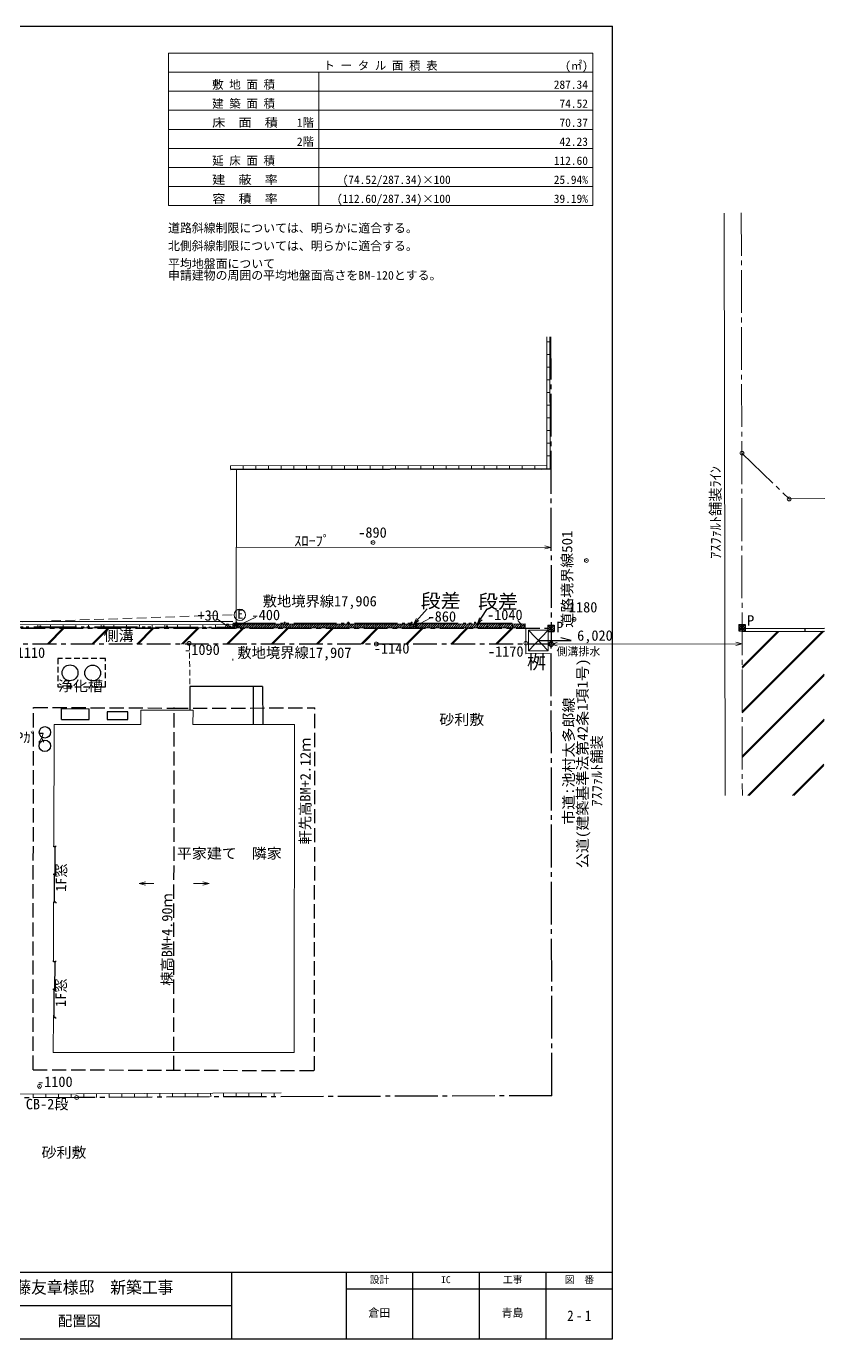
# Model space of a CAD drawing. Units: millimetres at full size, sheet at 1:150. Extents: x -163003 to 39665, y -31756 to 660749.
# Drawn here: x 14488 to 39665, y -22268 to 19132 of the extents above; entities that cross this region are included whole.
import ezdxf
from ezdxf.enums import TextEntityAlignment as Align

# ---------------------------------------------------------------- set-up
doc = ezdxf.new("R2010")
doc.units = ezdxf.units.MM
doc.header["$LTSCALE"] = 150
doc.header["$PDMODE"] = 32
doc.header["$PDSIZE"] = 120
for name, pattern in [('CHAIN1', [8, 5, -1, 1, -1]), ('CHAIN2', [12, 9, -1, 1, -1]), ('DASHED1', [1.8, 1.2, -0.6]), ('DASHED2', [3, 2, -1]), ('DASHED3', [4, 3, -1]), ('DOUBLE_CHAIN2', [12.8, 9, -1, 0.6, -0.6, 0.6, -1])]:
    doc.linetypes.add(name, pattern=pattern)
doc.layers.add('1-4_雨水汚水配管(青)', color=134, linetype='Continuous')
doc.layers.add('2-9', color=2, linetype='Continuous')
for name, color, linetype, lineweight in [('2-0_補助線', 4, 'Continuous', 9), ('2-1_通り芯', 1, 'CHAIN1', 18), ('2-2', 7, 'Continuous', 25), ('2-6', 4, 'Continuous', 9), ('2-7', 7, 'Continuous', 9), ('2-8', 1, 'Continuous', 18), ('2-C', 7, 'Continuous', 40), ('2-E_ソリッド図形', 1, 'Continuous', 18), ('C-0', 4, 'Continuous', 9), ('C-2', 134, 'Continuous', 25), ('F-0_図名（一般）', 7, 'Continuous', 25)]:
    doc.layers.add(name, color=color, linetype=linetype, lineweight=lineweight)
doc.styles.add('ＭＳ ゴシック', font='')
doc.styles.get('ＭＳ ゴシック').set_extended_font_data('MS Gothic')

msp = doc.modelspace()

# ---------------------------------------------------------------- linework, layer by layer
at = {"layer": '2-0_補助線'}
for p, q in [((36495.9, 13240.7), (36528.3, -5131.1)), ((20927.7, 5162.1), (20935.4, 5140.1)), ((30734.2, 5155.2), (20927.7, 5140.1)), ((21112.1, 5140.4), (21106.9, 271.3)), ((30734.2, 5155.2), (31029.1, 5157.3)), ((31033.4, 2695.4), (30840.3, 2747.4)), ((5123.1, 368), (21000, 351.2))]:
    msp.add_line(p, q, dxfattribs=at)
at = {"layer": '2-0_補助線', "color": 2, "linetype": 'CHAIN2'}
for p, q in [((37034.7, 13241.6), (37067.2, -5132.7)), ((16077.6, -14658.7), (13131.3, -14670.6))]:
    msp.add_line(p, q, dxfattribs=at)
at = {"layer": '2-0_補助線', "color": 7, "linetype": 'CHAIN2', "lineweight": 25}
for p, q in [((31021.7, 9336.8), (31037.9, 142.4)), ((31062.3, -14600.7), (31038.8, -358.3)), ((16077.6, -14658.7), (13131.3, -14670.6)), ((31062.3, -14600.7), (16077.6, -14658.7))]:
    msp.add_line(p, q, dxfattribs=at)
at = {"layer": '2-0_補助線', "color": 6, "linetype": 'CHAIN1', "lineweight": 25}
msp.add_line((31038.8, -358.3), (13131.3, -358.9), dxfattribs=at)
at = {"layer": '2-0_補助線', "linetype": 'DASHED2'}
msp.add_lwpolyline([(20976.9, 563.9), (-13880.7, -596.2), (-13893.1, 13386.1)], dxfattribs=at)
at = {"layer": '2-0_補助線', "color": 2, "linetype": 'CHAIN2'}
msp.add_lwpolyline([(37054.6, 5663.9), (38544.5, 4220.8), (39665.3, 4230.8)], dxfattribs=at)
at = {"layer": '2-0_補助線'}
msp.add_lwpolyline([(21109.5, 2705.9), (31033.4, 2695.4), (30840.2, 2643.9)], dxfattribs=at)
at = {"layer": '2-0_補助線', "color": 6, "linetype": 'CHAIN1', "lineweight": 25}
msp.add_lwpolyline([(13131.6, 142.6), (31037.9, 142.4), (31038.8, -358.3)], dxfattribs=at)
at = {"layer": '2-0_補助線', "color": 2}
for p in [(37054.6, 5663.9), (38544.5, 4220.8), (31037.9, 142.4), (37057.8, 159), (31038.8, -358.3)]:
    msp.add_point(p, dxfattribs=at)
at = {"layer": '2-0_補助線', "color": 7}
msp.add_point((16077.6, -14658.7), dxfattribs=at)
at = {"layer": '2-1_通り芯', "color": 4, "linetype": 'Continuous', "lineweight": 9}
for p, q in [((31038.8, -358.3), (31231.9, -306.2)), ((31038.8, -358.3), (37058.7, -347.7)), ((31038.8, -358.3), (31232.1, -409.7)), ((37058.7, -347.7), (36865.4, -296.2)), ((37058.7, -347.7), (36865.6, -399.8))]:
    msp.add_line(p, q, dxfattribs=at)
at = {"layer": '2-2'}
for p, q in [((30937.9, 242.4), (31137.9, 242.4)), ((30937.9, 242.4), (30937.9, 42.4)), ((30937.9, 242.4), (31137.9, 42.4)), ((30937.9, 42.4), (31137.9, 242.4)), ((30937.9, 42.4), (31137.9, 42.4)), ((31137.9, 242.4), (31137.9, 42.4)), ((36957.8, 259), (37157.8, 259)), ((36957.8, 259), (36957.8, 59)), ((36957.8, 259), (37157.8, 59)), ((36957.8, 59), (37157.8, 259)), ((36957.8, 59), (37157.8, 59)), ((37157.8, 259), (37157.8, 59)), ((30938.8, -358.3), (31038.8, -258.3)), ((30938.8, -358.3), (31038.8, -458.3)), ((31138.8, -358.3), (31038.8, -258.3)), ((31138.8, -358.3), (31038.8, -458.3))]:
    msp.add_line(p, q, dxfattribs=at)
at = {"layer": '2-6', "color": 7, "lineweight": 25}
for p, q in [((21941.8, -1691.8), (19641.8, -1692)), ((19641.8, -1692), (19642.4, -2442.2)), ((21641.8, -1691.9), (21642.8, -2891.9)), ((21941.8, -1691.8), (21942.8, -2891.6)), ((15601.4, -2738.9), (15602, -2392.7)), ((15602, -2392.7), (16475.8, -2402.6)), ((16475.2, -2740.4), (16475.8, -2402.6)), ((15601.4, -2738.9), (16475.2, -2740.4)), ((15355.4, -6752.2), (15355.5, -6717.2)), ((15425.4, -6752.4), (15355.4, -6752.2)), ((15400.3, -7658.6), (15402.4, -6752.3)), ((15425.4, -6752.4), (15425.5, -6717.4)), ((15443.4, -7623.7), (15333.4, -7623.4)), ((15374.5, -8494.8), (15376.5, -7588.5)), ((15351.5, -8494.7), (15351.4, -8529.7)), ((15421.5, -8494.9), (15351.5, -8494.7)), ((15421.5, -8494.9), (15421.4, -8529.9)), ((15347.3, -10377.1), (15347.3, -10342.1)), ((15417.3, -10377.3), (15417.3, -10342.3)), ((15417.3, -10377.3), (15347.3, -10377.1)), ((15392.2, -11288.7), (15394.3, -10377.2)), ((15435.3, -11253.8), (15325.3, -11253.6)), ((15366.3, -12130.1), (15368.4, -11218.7)), ((15343.3, -12130.1), (15343.2, -12165.1)), ((15413.3, -12130.3), (15343.3, -12130.1)), ((15413.3, -12130.3), (15413.2, -12165.3))]:
    msp.add_line(p, q, dxfattribs=at)
at = {"layer": '2-6', "color": 7, "linetype": 'DASHED3', "lineweight": 25}
for p, q in [((14700.9, -13783.5), (14717.5, -2353.2)), ((14717.5, -2353.2), (19145.7, -2376)), ((19137.1, -13789.9), (19153.7, -2359.6)), ((19145.7, -2376), (23589.9, -2369.7))]:
    msp.add_line(p, q, dxfattribs=at)
at = {"layer": '2-6', "color": 2}
for p, q in [((19745.9, -2442.1), (18099.5, -2443.5)), ((19745.9, -2442.1), (19745.4, -2892)), ((15364, -2892.2), (15355.4, -6752.2)), ((22941.8, -2891.8), (19745.4, -2892)), ((22941.8, -2891.8), (22935, -13235)), ((15351.5, -8494.7), (15347.3, -10342.1)), ((15343.5, -12065.4), (15340.8, -13235.4)), ((15340.8, -13235.4), (22935, -13235))]:
    msp.add_line(p, q, dxfattribs=at)
at = {"layer": '2-6'}
for p, q in [((18049.8, -7910), (18242.8, -7857.7)), ((20251, -7903.6), (20057.6, -7852.4)), ((18049.8, -7910), (18509.5, -7908.6)), ((18049.8, -7910), (18243.1, -7961.2)), ((19761.1, -7905), (20251, -7903.6)), ((20251, -7903.6), (20057.9, -7955.9))]:
    msp.add_line(p, q, dxfattribs=at)
at = {"layer": '2-6', "color": 7, "linetype": 'DASHED1', "lineweight": 25}
msp.add_lwpolyline([(15483.6, -1706.2), (16983.6, -1706.2), (16983.6, -806.2), (15483.6, -806.2)], close=True, dxfattribs=at)
at = {"layer": '2-6', "color": 7, "linetype": 'DASHED3', "lineweight": 25}
msp.add_lwpolyline([(14700.9, -13783.5), (23573.3, -13809.4), (23589.9, -2369.7)], dxfattribs=at)
at = {"layer": '2-6', "color": 2}
msp.add_lwpolyline([(18099.5, -2443.5), (18100.4, -2892.1), (15364, -2892.2)], dxfattribs=at)
at = {"layer": '2-6', "color": 7, "lineweight": 25}
msp.add_lwpolyline([(17036.1, -2733.9), (17686.1, -2734.6), (17686.3, -2494.6), (17036.3, -2493.9)], close=True, dxfattribs=at)
for centre, radius in [((15868.5, -1261.6), 250), ((16581.3, -1268.6), 250), ((15077.5, -3139.8), 180), ((15075, -3565.1), 180)]:
    msp.add_circle(centre, radius, dxfattribs=at)
at = {"layer": '2-7', "color": 4}
for p, q in [((20832.8, 211.6), (20481.4, 449.9)), ((21107.7, 202.7), (21726.2, 489.4)), ((26749.4, 204.7), (27221.1, 464.7)), ((30130.9, 217.9), (29989.4, 382.7))]:
    msp.add_line(p, q, dxfattribs=at)
at = {"layer": '2-7', "color": 5}
for p in [(25423.8, 2849.6), (32150.3, 2282.2), (31761.7, 424.7), (20832.8, 211.6), (21107.7, 202.7), (26651.5, 204.7), (26749.4, 204.7), (30130.9, 217.9), (19621.8, -333.3), (25523.6, -353.9), (30240.5, -326.9), (14903.9, -14303.7)]:
    msp.add_point(p, dxfattribs=at)
at = {"layer": '2-8'}
for p, q in [((30900.1, 9336.8), (30907, 5178.9)), ((31000.4, 9179.1), (30900.4, 9178.9)), ((31000.1, 9336.9), (31007, 5179.1)), ((31001.1, 8779.1), (30901.1, 8778.9)), ((31001.7, 8379.1), (30901.7, 8378.9)), ((31002.4, 7979.1), (30902.4, 7978.9)), ((31003, 7579.1), (30903, 7578.9)), ((31003.7, 7179.1), (30903.7, 7178.9)), ((31004.4, 6779.1), (30904.4, 6778.9)), ((31005, 6379.1), (30905, 6378.9)), ((31005.7, 5979.1), (30905.7, 5978.9)), ((31006.3, 5579.1), (30906.3, 5578.9)), ((30906.8, 5278.9), (20927.5, 5262.1)), ((20927.7, 5162.1), (20927.6, 5262.1)), ((31007, 5179.1), (20927.7, 5162.1)), ((21327.7, 5162.8), (21327.5, 5262.8)), ((21727.7, 5163.5), (21727.5, 5263.5)), ((22127.7, 5164.1), (22127.5, 5264.1)), ((22527.7, 5164.8), (22527.5, 5264.8)), ((22927.7, 5165.5), (22927.5, 5265.5)), ((23327.7, 5166.2), (23327.5, 5266.2)), ((23727.7, 5166.8), (23727.5, 5266.8)), ((24127.7, 5167.5), (24127.5, 5267.5)), ((24527.7, 5168.2), (24527.5, 5268.2)), ((24927.7, 5168.9), (24927.5, 5268.9)), ((25327.7, 5169.5), (25327.5, 5269.5)), ((25727.7, 5170.2), (25727.5, 5270.2)), ((26127.7, 5170.9), (26127.5, 5270.9)), ((26527.7, 5171.6), (26527.5, 5271.6)), ((26927.7, 5172.2), (26927.5, 5272.2)), ((27327.7, 5172.9), (27327.5, 5272.9)), ((27727.7, 5173.6), (27727.5, 5273.6)), ((28127.7, 5174.3), (28127.5, 5274.3)), ((28527.7, 5174.9), (28527.5, 5274.9)), ((28927.7, 5175.6), (28927.5, 5275.6)), ((29327.7, 5176.3), (29327.5, 5276.3)), ((29727.7, 5176.9), (29727.5, 5276.9)), ((30127.7, 5177.6), (30127.5, 5277.6)), ((30527.7, 5178.3), (30527.5, 5278.3)), ((26702.2, 275.8), (26791.5, 454.8)), ((28715.3, 278.6), (28778.1, 468.5)), ((5122.9, 168), (20999.8, 151.2)), ((5123, 268), (20999.9, 251.2)), ((14853.4, 257.7), (14853.3, 157.7)), ((14913.3, 215.5), (14940.5, 188.3)), ((14913.3, 208.5), (14933.5, 188.3)), ((14913.3, 201.4), (14926.4, 188.3)), ((14913.3, 194.3), (14919.3, 188.3)), ((14917.6, 218.3), (14943.3, 192.6)), ((14924.6, 218.3), (14943.3, 199.7)), ((14931.7, 218.3), (14943.3, 206.8)), ((14938.8, 218.3), (14943.3, 213.8)), ((15253.4, 257.3), (15253.3, 157.3)), ((15653.4, 256.9), (15653.3, 156.9)), ((16053.4, 256.4), (16053.3, 156.4)), ((16453.4, 256), (16453.3, 156)), ((16853.4, 255.6), (16853.3, 155.6)), ((16913.3, 213.4), (16940.5, 186.2)), ((16913.3, 206.4), (16933.4, 186.2)), ((16913.3, 199.3), (16926.4, 186.2)), ((16913.3, 192.2), (16919.3, 186.2)), ((16917.6, 216.2), (16943.3, 190.5)), ((16924.6, 216.2), (16943.3, 197.6)), ((16931.7, 216.2), (16943.3, 204.7)), ((16938.8, 216.2), (16943.3, 211.7)), ((17253.4, 255.2), (17253.3, 155.2)), ((17653.4, 254.8), (17653.3, 154.8)), ((18053.4, 254.3), (18053.2, 154.3)), ((18453.4, 253.9), (18453.2, 153.9)), ((18853.4, 253.5), (18853.2, 153.5)), ((18913.3, 211.3), (18940.5, 184.1)), ((18913.3, 204.3), (18933.4, 184.1)), ((18913.3, 197.2), (18926.4, 184.1)), ((18913.3, 190.1), (18919.3, 184.1)), ((18917.6, 214.1), (18943.3, 188.4)), ((18924.6, 214.1), (18943.3, 195.5)), ((18931.7, 214.1), (18943.3, 202.6)), ((18938.8, 214.1), (18943.3, 209.6)), ((19253.4, 253.1), (19253.2, 153.1)), ((19653.4, 252.7), (19653.2, 152.7)), ((20053.4, 252.2), (20053.2, 152.2)), ((20453.4, 251.8), (20453.2, 151.8)), ((20853.4, 251.4), (20853.2, 151.4)), ((20913.3, 209.2), (20940.5, 182)), ((20913.3, 202.2), (20933.4, 182)), ((20913.3, 195.1), (20926.4, 182)), ((20913.3, 188), (20919.3, 182)), ((20917.6, 212), (20943.3, 186.3)), ((20924.6, 212), (20943.3, 193.4)), ((20931.7, 212), (20943.3, 200.5)), ((20938.8, 212), (20943.3, 207.5)), ((20999.7, 271.2), (26702.2, 275.8)), ((20999.8, 151.2), (20999.7, 271.2)), ((20999.8, 151.2), (26702.4, 155.8)), ((26694.8, 155.8), (30219.1, 160.7)), ((26702.2, 275.8), (26869, 386.2)), ((26702.2, 275.8), (30218.9, 280.7)), ((26703.2, 275.8), (26703.4, 155.8)), ((28715.3, 278.6), (28864.6, 411.6)), ((28715.3, 278.6), (28715.4, 158.6)), ((29018.9, 279.1), (29019.1, 159.1)), ((29418.9, 279.6), (29419.1, 159.6)), ((29818.9, 280.2), (29819.1, 160.2)), ((30218.9, 280.7), (30219.1, 160.7)), ((16077.1, -14538.7), (13102.5, -14550.7)), ((14702.5, -14544.3), (14703, -14664.3)), ((15102.5, -14542.7), (15103, -14662.7)), ((15502.5, -14541), (15503, -14661)), ((15902.5, -14539.4), (15903, -14659.4)), ((22526.5, -14513.8), (16077.1, -14538.7)), ((16302.5, -14537.8), (16302.9, -14657.8)), ((16702.5, -14536.3), (16702.9, -14656.3)), ((17102.5, -14534.7), (17102.9, -14654.7)), ((17502.5, -14533.2), (17502.9, -14653.2)), ((17902.5, -14531.6), (17902.9, -14651.6)), ((18302.5, -14530.1), (18302.9, -14650.1)), ((18702.4, -14528.6), (18702.9, -14648.6)), ((19102.4, -14527), (19102.9, -14647)), ((19502.4, -14525.5), (19502.9, -14645.5)), ((19902.4, -14523.9), (19902.9, -14643.9)), ((20302.4, -14522.4), (20302.9, -14642.4)), ((20702.4, -14520.8), (20702.9, -14640.8)), ((21102.4, -14519.3), (21102.9, -14639.3)), ((21502.4, -14517.7), (21502.9, -14637.7)), ((21902.4, -14516.2), (21902.9, -14636.2)), ((22302.4, -14514.6), (22302.9, -14634.6))]:
    msp.add_line(p, q, dxfattribs=at)
at = {"layer": '2-8', "color": 7, "lineweight": 25}
for p, q in [((26702.2, 275.8), (27130.4, 759.5)), ((28715.3, 278.6), (29013.7, 732.6)), ((37066.6, 137.9), (39652.7, 149.6)), ((37067, 37.9), (37066.6, 137.9)), ((37067, 37.9), (39653.1, 49.6)), ((39051.1, 46.3), (39050.6, 146.9))]:
    msp.add_line(p, q, dxfattribs=at)
at = {"layer": '2-8', "linetype": 'DOUBLE_CHAIN2'}
for p, q in [((5122.9, 198), (20999.8, 181.2)), ((20999.7, 301.2), (29807, 308.3))]:
    msp.add_line(p, q, dxfattribs=at)
at = {"layer": '2-8', "color": 4, "lineweight": 9}
for p, q in [((30328, 79), (30942.3, 79)), ((30329.1, -568.9), (30328, 79)), ((30329, 79), (30943.5, -567.8)), ((30942.3, 78.7), (30329.1, -568.9)), ((30942.3, 79), (30943.5, -567.8)), ((30943.5, -567.8), (30329.1, -568.9))]:
    msp.add_line(p, q, dxfattribs=at)
at = {"layer": '2-8', "color": 4, "linetype": 'DASHED1', "lineweight": 9}
msp.add_line((19639.4, -358.7), (19641.8, -1692), dxfattribs=at)
at = {"layer": '2-8'}
for points in [[(14913.3, 218.3), (14913.3, 188.3), (14943.3, 188.3), (14943.3, 218.3)], [(16913.3, 216.2), (16913.3, 186.2), (16943.3, 186.2), (16943.3, 216.2)], [(18913.3, 214.1), (18913.3, 184.1), (18943.3, 184.1), (18943.3, 214.1)], [(20913.3, 212), (20913.3, 182), (20943.3, 182), (20943.3, 212)], [(21098.2, 331.2), (21098.2, 301.2), (21128.2, 301.2), (21128.2, 331.2)], [(22624.3, 333.6), (22624.4, 303.6), (22654.4, 303.6), (22654.3, 333.6)], [(24624.3, 335.2), (24624.4, 305.2), (24654.4, 305.2), (24654.3, 335.2)], [(26624.3, 336.8), (26624.4, 306.8), (26654.4, 306.8), (26654.3, 336.8)], [(28624.3, 338.4), (28624.4, 308.4), (28654.4, 308.5), (28654.3, 338.5)]]:
    msp.add_lwpolyline(points, close=True, dxfattribs=at)
at = {"layer": '2-8', "color": 4, "lineweight": 9}
msp.add_lwpolyline([(31039.3, -657.6), (30239.3, -659), (30237.9, 141)], dxfattribs=at)
at = {"layer": '2-8', "color": 2, "lineweight": 9}
msp.add_circle((21224.1, 564.1), 180, dxfattribs=at)
at = {"layer": '2-9'}
msp.add_point((37057.8, 159), dxfattribs=at)
at = {"layer": '2-C', "color": 3}
msp.add_line((20994.4, -842.7), (21014.9, -842.7), dxfattribs=at)
at = {"layer": '2-E_ソリッド図形'}
for p, q in [((15142.9, -358.8), (15644.3, 142.6)), ((15185.3, -358.8), (15686.7, 142.6)), ((16557.2, -358.8), (17058.5, 142.6)), ((16599.6, -358.8), (17100.9, 142.6)), ((17971.4, -358.7), (18472.7, 142.5)), ((18013.9, -358.7), (18515.1, 142.5)), ((19385.7, -358.7), (19886.9, 142.5)), ((19428.1, -358.7), (19929.3, 142.5)), ((20800, -358.6), (21301.1, 142.5)), ((20842.4, -358.6), (21343.5, 142.5)), ((21098.2, 328.4), (21125.5, 301.2)), ((21098.2, 321.3), (21118.4, 301.2)), ((21098.2, 314.3), (21111.3, 301.2)), ((21098.2, 307.2), (21104.2, 301.2)), ((21102.5, 331.2), (21128.2, 305.5)), ((21109.6, 331.2), (21128.2, 312.6)), ((21116.6, 331.2), (21128.2, 319.7)), ((21123.7, 331.2), (21128.2, 326.8)), ((22214.2, -358.6), (22715.3, 142.5)), ((22256.7, -358.6), (22757.7, 142.5)), ((22624.3, 330.8), (22651.6, 303.6)), ((22624.3, 323.7), (22644.5, 303.6)), ((22624.3, 316.7), (22637.5, 303.6)), ((22624.4, 309.6), (22630.4, 303.6)), ((22628.6, 333.6), (22654.4, 307.9)), ((22635.7, 333.6), (22654.3, 315)), ((22642.8, 333.6), (22654.3, 322.1)), ((22649.8, 333.6), (22654.3, 329.2)), ((23628.5, -358.5), (24129.5, 142.5)), ((23670.9, -358.5), (24171.9, 142.5)), ((24624.3, 332.4), (24651.6, 305.2)), ((24624.3, 325.4), (24644.5, 305.2)), ((24624.3, 318.3), (24637.5, 305.2)), ((24624.4, 311.2), (24630.4, 305.2)), ((24628.6, 335.2), (24654.4, 309.5)), ((24635.7, 335.2), (24654.3, 316.6)), ((24642.8, 335.2), (24654.3, 323.7)), ((24649.8, 335.2), (24654.3, 330.8)), ((25042.8, -358.5), (25543.7, 142.4)), ((25085.2, -358.5), (25586.1, 142.4)), ((26457, -358.4), (26957.9, 142.4)), ((26499.4, -358.4), (27000.3, 142.4)), ((26624.3, 334), (26651.6, 306.8)), ((26624.3, 327), (26644.5, 306.8)), ((26624.3, 319.9), (26637.5, 306.8)), ((26624.4, 312.8), (26630.4, 306.8)), ((26628.6, 336.8), (26654.4, 311.2)), ((26635.7, 336.8), (26654.3, 318.2)), ((26642.8, 336.8), (26654.3, 325.3)), ((26649.8, 336.8), (26654.3, 332.4)), ((27871.3, -358.4), (28372.1, 142.4)), ((27913.7, -358.4), (28414.5, 142.4)), ((28624.3, 335.6), (28651.6, 308.4)), ((28624.3, 328.6), (28644.5, 308.4)), ((28624.3, 321.5), (28637.5, 308.4)), ((28624.3, 314.4), (28630.4, 308.4)), ((28628.6, 338.4), (28654.4, 312.8)), ((28635.7, 338.4), (28654.3, 319.8)), ((28642.8, 338.4), (28654.3, 326.9)), ((28649.8, 338.4), (28654.3, 334)), ((29285.5, -358.3), (29786.3, 142.4)), ((29328, -358.3), (29828.7, 142.4)), ((37060, -1069.2), (38172, 42.9)), ((37060.1, -1111.5), (38214.7, 43.1)), ((37062.5, -2523.2), (39635.3, 49.5)), ((37062.5, -2480.9), (39592.7, 49.3)), ((37065, -3892.6), (39649.1, -1308.4)), ((37065, -3935), (39649, -1351)), ((37238.6, -5133.2), (39645, -2726.8)), ((37280.9, -5133.3), (39644.9, -2769.3)), ((38648.7, -5137.3), (39640.9, -4145.1)), ((38691, -5137.4), (39640.7, -4187.7))]:
    msp.add_line(p, q, dxfattribs=at)
at = {"layer": '2-E_ソリッド図形', "linetype": 'DASHED1'}
for p, q in [((20999.7, 197.8), (21073.2, 271.3)), ((20999.7, 268.5), (21002.5, 271.2)), ((21024, 151.3), (21143.9, 271.4)), ((21094.7, 151.3), (21214.6, 271.4)), ((21165.4, 151.4), (21285.3, 271.5)), ((21236.1, 151.4), (21356, 271.5)), ((21306.8, 151.5), (21426.7, 271.6)), ((21377.5, 151.5), (21497.4, 271.6)), ((21448.2, 151.6), (21568.1, 271.7)), ((21519, 151.7), (21638.9, 271.8)), ((21589.7, 151.7), (21709.6, 271.8)), ((21660.4, 151.8), (21780.3, 271.9)), ((21731.1, 151.8), (21851, 271.9)), ((21801.8, 151.9), (21921.7, 272)), ((21872.5, 151.9), (21992.4, 272)), ((21943.2, 152), (22063.1, 272.1)), ((22013.9, 152.1), (22133.8, 272.2)), ((22084.6, 152.1), (22204.5, 272.2)), ((22155.3, 152.2), (22275.3, 272.3)), ((22226.1, 152.2), (22346, 272.3)), ((22296.8, 152.3), (22416.7, 272.4)), ((22367.5, 152.3), (22487.4, 272.4)), ((22438.2, 152.4), (22558.1, 272.5)), ((22508.9, 152.5), (22628.8, 272.5)), ((22579.6, 152.5), (22699.5, 272.6)), ((22650.3, 152.6), (22770.2, 272.7)), ((22721, 152.6), (22840.9, 272.7)), ((22791.7, 152.7), (22911.6, 272.8)), ((22862.5, 152.7), (22982.4, 272.8)), ((22933.2, 152.8), (23053.1, 272.9)), ((23003.9, 152.8), (23123.8, 272.9)), ((23074.6, 152.9), (23194.5, 273)), ((23145.3, 153), (23265.2, 273.1)), ((23216, 153), (23335.9, 273.1)), ((23286.7, 153.1), (23406.6, 273.2)), ((23357.4, 153.1), (23477.3, 273.2)), ((23428.1, 153.2), (23548, 273.3)), ((23498.9, 153.2), (23618.8, 273.3)), ((23569.6, 153.3), (23689.5, 273.4)), ((23640.3, 153.4), (23760.2, 273.5)), ((23711, 153.4), (23830.9, 273.5)), ((23781.7, 153.5), (23901.6, 273.6)), ((23852.4, 153.5), (23972.3, 273.6)), ((23923.1, 153.6), (24043, 273.7)), ((23993.8, 153.6), (24113.7, 273.7)), ((24064.5, 153.7), (24184.4, 273.8)), ((24135.2, 153.8), (24255.2, 273.9)), ((24206, 153.8), (24325.9, 273.9)), ((24276.7, 153.9), (24396.6, 274)), ((24347.4, 153.9), (24467.3, 274)), ((24418.1, 154), (24538, 274.1)), ((24488.8, 154), (24608.7, 274.1)), ((24559.5, 154.1), (24679.4, 274.2)), ((24630.2, 154.2), (24750.1, 274.2)), ((24700.9, 154.2), (24820.8, 274.3)), ((24771.6, 154.3), (24891.5, 274.4)), ((24842.4, 154.3), (24962.3, 274.4)), ((24913.1, 154.4), (25033, 274.5)), ((24983.8, 154.4), (25103.7, 274.5)), ((25054.5, 154.5), (25174.4, 274.6)), ((25125.2, 154.6), (25245.1, 274.6)), ((25195.9, 154.6), (25315.8, 274.7)), ((25266.6, 154.7), (25386.5, 274.8)), ((25337.3, 154.7), (25457.2, 274.8)), ((25408, 154.8), (25527.9, 274.9)), ((25478.7, 154.8), (25598.7, 274.9)), ((25549.5, 154.9), (25669.4, 275)), ((25620.2, 154.9), (25740.1, 275)), ((25690.9, 155), (25810.8, 275.1)), ((25761.6, 155.1), (25881.5, 275.2)), ((25832.3, 155.1), (25952.2, 275.2)), ((25903, 155.2), (26022.9, 275.3)), ((25973.7, 155.2), (26093.6, 275.3)), ((26044.4, 155.3), (26164.3, 275.4)), ((26115.1, 155.3), (26235, 275.4)), ((26185.9, 155.4), (26305.8, 275.5)), ((26256.6, 155.5), (26376.5, 275.6)), ((26327.3, 155.5), (26447.2, 275.6)), ((26398, 155.6), (26517.9, 275.7)), ((26468.7, 155.6), (26588.6, 275.7)), ((26539.4, 155.7), (26659.3, 275.8)), ((26610.1, 155.7), (26730, 275.9)), ((26680.8, 155.8), (26800.8, 276)), ((26751.6, 155.9), (26871.5, 276.1)), ((26822.3, 156), (26942.3, 276.2)), ((26893.1, 156.1), (27013.1, 276.3)), ((26963.8, 156.2), (27083.8, 276.4)), ((27034.6, 156.3), (27154.6, 276.5)), ((27105.3, 156.4), (27225.3, 276.5)), ((27176.1, 156.5), (27296.1, 276.6)), ((27246.8, 156.6), (27366.8, 276.7)), ((27317.6, 156.7), (27437.6, 276.8)), ((27388.3, 156.8), (27508.3, 276.9)), ((27459.1, 156.9), (27579.1, 277)), ((27529.9, 157), (27649.8, 277.1)), ((27600.6, 157.1), (27720.6, 277.2)), ((27671.4, 157.2), (27791.3, 277.3)), ((27742.1, 157.3), (27862.1, 277.4)), ((27812.9, 157.4), (27932.8, 277.5)), ((27883.6, 157.5), (28003.6, 277.6)), ((27954.4, 157.6), (28074.3, 277.7)), ((28025.1, 157.7), (28145.1, 277.8)), ((28095.9, 157.8), (28215.8, 277.9)), ((28166.6, 157.9), (28286.6, 278)), ((28237.4, 158), (28357.4, 278.1)), ((28308.1, 158.1), (28428.1, 278.2)), ((28378.9, 158.2), (28498.9, 278.3)), ((28449.6, 158.3), (28569.6, 278.4)), ((28520.4, 158.4), (28640.4, 278.5)), ((28591.1, 158.5), (28711.1, 278.6)), ((28661.9, 158.6), (28781.9, 278.7)), ((28732.6, 158.7), (28852.6, 278.8)), ((28803.4, 158.8), (28923.4, 278.9)), ((28874.2, 158.9), (28994.1, 279)), ((28944.9, 158.9), (29064.9, 279.1)), ((29015.7, 159), (29135.6, 279.2)), ((29086.4, 159.1), (29206.4, 279.3)), ((29157.2, 159.2), (29277.1, 279.4)), ((29227.9, 159.3), (29347.9, 279.5)), ((29298.7, 159.4), (29418.6, 279.6)), ((29369.4, 159.5), (29489.4, 279.7)), ((29440.2, 159.6), (29560.1, 279.8)), ((29510.9, 159.7), (29630.9, 279.9)), ((29581.7, 159.8), (29701.7, 280)), ((29652.4, 159.9), (29772.4, 280.1)), ((29723.2, 160), (29843.2, 280.2)), ((29793.9, 160.1), (29913.9, 280.3)), ((29864.7, 160.2), (29984.7, 280.4)), ((29935.4, 160.3), (30055.4, 280.5)), ((30006.2, 160.4), (30126.2, 280.6)), ((30076.9, 160.5), (30196.9, 280.7)), ((30147.7, 160.6), (30219, 232)), ((30218.5, 160.7), (30219.1, 161.4))]:
    msp.add_line(p, q, dxfattribs=at)
at = {"layer": 'C-0'}
for p, q in [((18971.2, 18280.2), (32351.2, 18280.2)), ((18971.2, 13480.2), (18971.2, 18280.2)), ((32351.2, 18280.2), (32351.2, 13480.2)), ((18971.2, 17680.2), (32351.2, 17680.2)), ((23711.2, 13480.2), (23711.2, 17680.2)), ((18971.2, 17080.2), (32351.2, 17080.2)), ((18971.2, 16480.2), (32351.2, 16480.2)), ((18971.2, 15880.2), (32351.2, 15880.2)), ((18971.2, 15280.2), (32351.2, 15280.2)), ((18971.2, 14680.2), (32351.2, 14680.2)), ((18971.2, 14080.2), (32351.2, 14080.2)), ((18971.2, 13480.2), (32351.2, 13480.2))]:
    msp.add_line(p, q, dxfattribs=at)
at = {"layer": 'C-2'}
msp.add_lwpolyline([(30636.3, -244.5), (31674.2, -244.5), (31348.1, -157.1)], dxfattribs=at)
at = {"layer": 'F-0_図名（一般）'}
for p, q in [((-26430, 19131.9), (32970, 19131.9)), ((32970, -22268.1), (32970, 19131.9)), ((-26430, -20168.1), (32970, -20168.1)), ((20962.4, -20168.1), (20962.4, -22268.1)), ((24570, -20168.1), (24570, -22268.1)), ((26670, -20168.1), (26670, -22268.1)), ((28770, -20168.1), (28770, -22268.1)), ((30870, -20168.1), (30870, -22268.1)), ((24570, -20693.1), (32970, -20693.1)), ((8070, -21218.1), (20962.4, -21218.1)), ((-26430, -22268.1), (32970, -22268.1))]:
    msp.add_line(p, q, dxfattribs=at)

# ---------------------------------------------------------------- texts
at = {"layer": '1-4_雨水汚水配管(青)', "style": 'ＭＳ ゴシック'}
msp.add_text('側溝排水', height=252.9, dxfattribs=at).set_placement((31208.1, -793.4), align=Align.BOTTOM_LEFT)
at = {"layer": '2-0_補助線', "color": 7, "style": 'ＭＳ ゴシック'}
for s, rotation, p in [('ｱｽﾌｧﾙﾄ舗装ﾗｲﾝ', 90.101, (36485.1, 2334.4)), ('敷地境界線17,906', 359.999, (21943.4, 733.6)), ('敷地境界線17,907', 0.002, (21144.2, -892.5))]:
    msp.add_text(s, height=329.9, rotation=rotation, dxfattribs=at).set_placement(p, align=Align.BOTTOM_LEFT)
msp.add_text('CB-2段', height=329.9, dxfattribs=at).set_placement((14474.8, -15129.9), align=Align.BOTTOM_LEFT)
at = {"layer": '2-1_通り芯', "color": 7, "style": 'ＭＳ ゴシック'}
msp.add_text('6,020', height=329.9, rotation=0.101, dxfattribs=at).set_placement((31859.1, -350.6), align=Align.BOTTOM_LEFT)
at = {"layer": '2-2', "style": 'ＭＳ ゴシック'}
for p in [(37217.5, 125.2), (31197.3, -81.6)]:
    msp.add_text('P', height=329.9, dxfattribs=at).set_placement(p, align=Align.BOTTOM_LEFT)
at = {"layer": '2-6', "color": 7, "style": 'ＭＳ ゴシック', "width": 1.05}
for s, rotation, p in [('公道(建築基準法第42条1項1号)', 90, (32291.5, -7422.4)), ('浄化槽', 359.94, (15488.5, -1940.6)), ('市道:池村太多郎線', 90, (31853.6, -6058.5))]:
    msp.add_text(s, height=329.9, rotation=rotation, dxfattribs=at).set_placement(p, align=Align.BOTTOM_LEFT)
for s, p in [('砂利敷', (27512, -3000.8)), ('平家建て\u3000隣家', (19237.1, -7222.7)), ('砂利敷', (14968.7, -16655.7))]:
    msp.add_text(s, height=329.9, dxfattribs=at).set_placement(p, align=Align.BOTTOM_LEFT)
at = {"layer": '2-6', "color": 7, "style": 'ＭＳ ゴシック'}
for s, rotation, p in [('LPｶﾞｽ', 0.167, (13948, -3565.9)), ('ｱｽﾌｧﾙﾄ舗装', 90, (32738.6, -5483.1)), ('軒先高BM+2.12ｍ', 89.872, (23546.1, -6676.5)), ('1F窓', 89.872, (15844.9, -8172.8)), ('棟高BM+4.90ｍ', 89.872, (19187.9, -11135)), ('1F窓', 89.872, (15836.1, -11803.3))]:
    msp.add_text(s, height=329.9, rotation=rotation, dxfattribs=at).set_placement(p, align=Align.BOTTOM_LEFT)
at = {"layer": '2-7', "style": 'ＭＳ ゴシック'}
for s, p in [('-890', (24956.8, 2900.9)), ('-1180', (31374, 543.5)), ('+30', (19886.8, 283.4)), ('-400', (21592.9, 300.5)), ('-860', (27143.1, 251.2)), ('-1040', (29016, 303.8)), ('-1090', (19467.6, -797.6)), ('-1140', (25448.9, -755.1)), ('-1110', (13961.6, -890.1)), ('-1170', (29046.5, -852.3)), ('-1100', (14827.5, -14424.6))]:
    msp.add_text(s, height=329.9, dxfattribs=at).set_placement(p, align=Align.BOTTOM_LEFT)
at = {"layer": '2-7', "style": 'ＭＳ ゴシック', "width": 1.05}
msp.add_text('側溝', height=329.9, dxfattribs=at).set_placement((16928.2, -358.2), align=Align.BOTTOM_LEFT)
at = {"layer": '2-8', "color": 7, "style": 'ＭＳ ゴシック'}
for s, height, p in [('ｽﾛｰﾌﾟ', 329.9, (22937.3, 2636.9)), ('桝', 439.9, (30277.4, -1271.3))]:
    msp.add_text(s, height=height, dxfattribs=at).set_placement(p, align=Align.BOTTOM_LEFT)
at = {"layer": '2-8', "color": 7, "style": 'ＭＳ ゴシック', "width": 1.05}
for p in [(26925.5, 659.3), (28733.7, 632.4)]:
    msp.add_text('段差', height=439.9, rotation=0.046, dxfattribs=at).set_placement(p, align=Align.BOTTOM_LEFT)
at = {"layer": '2-8', "color": 7, "style": 'ＭＳ ゴシック'}
msp.add_text('E', height=274.9, rotation=359.833, dxfattribs=at).set_placement((21144.8, 368.1), align=Align.BOTTOM_LEFT)
at = {"layer": 'C-0', "color": 5, "style": 'ＭＳ ゴシック'}
for s, height, p in [('ト ー タ ル 面 積 表', 263.9, (23861.2, 17680.2)), ('      (㎡)', 263.9, (30401.2, 17680.2)), ('敷 地 面 積', 263.9, (20351.2, 17080.2)), ('287.34', 263.9, (31121.2, 17080.2)), ('建 築 面 積', 263.9, (20351.2, 16480.2)), ('74.52', 263.9, (31301.2, 16480.2)), ('1階', 263.9, (23021.2, 15880.2)), ('70.37', 263.9, (31301.2, 15880.2)), ('2階', 263.9, (23021.2, 15280.2)), ('42.23', 263.9, (31301.2, 15280.2)), ('延 床 面 積', 263.9, (20351.2, 14680.2)), ('112.60', 263.9, (31121.2, 14680.2)), ('(74.52/287.34)×100', 263.9, (24461.2, 14080.2)), ('25.94%', 263.9, (31121.2, 14080.2)), (' (112.60/287.34)×100', 263.9, (24101.2, 13480.2)), ('39.19%', 263.9, (31121.2, 13480.2)), ('道路斜線制限については、明らかに適合する。', 274.9, (18958.6, 12545.6)), ('北側斜線制限については、明らかに適合する。', 274.9, (18958.6, 11983.1)), ('平均地盤面について', 274.9, (18958.6, 11420.6)), ('申請建物の周囲の平均地盤面高さをBM-120とする。', 274.9, (18958.3, 11055.2))]:
    msp.add_text(s, height=height, dxfattribs=at).set_placement(p, align=Align.BOTTOM_LEFT)
at = {"layer": 'C-0', "color": 5, "style": 'ＭＳ ゴシック', "width": 1.15}
for s, p in [('床\u3000面\u3000積', (20351.2, 15880.2)), ('建\u3000蔽\u3000率', (20351.2, 14080.2)), ('容\u3000積\u3000率', (20351.2, 13480.2))]:
    msp.add_text(s, height=263.9, dxfattribs=at).set_placement(p, align=Align.BOTTOM_LEFT)
at = {"layer": 'C-0', "color": 7, "style": 'ＭＳ ゴシック', "width": 1.05}
msp.add_text('道路境界線501', height=329.9, rotation=90.101, dxfattribs=at).set_placement((31809.8, 158.5), align=Align.BOTTOM_LEFT)
at = {"layer": 'F-0_図名（一般）', "style": 'ＭＳ ゴシック'}
for s, height, p in [('設計', 219.9, (25320, -20580.6)), ('工事', 219.9, (29520, -20580.6)), ('図\u3000番', 219.9, (31470, -20580.6)), ('IC', 219.9, (27570, -20580.6)), ('倉田', 252.9, (25275, -21653.1)), ('青島', 252.9, (29475, -21653.1))]:
    msp.add_text(s, height=height, dxfattribs=at).set_placement(p, align=Align.BOTTOM_LEFT)
at = {"layer": 'F-0_図名（一般）', "style": 'ＭＳ ゴシック', "width": 0.95}
msp.add_text('伊藤友章様邸\u3000新築工事', height=384.9, dxfattribs=at).set_placement((13642.4, -20955.6), align=Align.BOTTOM_LEFT)
at = {"layer": 'F-0_図名（一般）', "color": 3, "style": 'ＭＳ ゴシック'}
msp.add_text('配置図', height=329.9, dxfattribs=at).set_placement((15487.4, -21968.1), align=Align.BOTTOM_LEFT)
at = {"layer": 'F-0_図名（一般）', "color": 3, "insert": (31545, -21705.6), "char_height": 329.9, "attachment_point": 7, "style": 'ＭＳ ゴシック'}
msp.add_mtext('\\T1.38;\\W0.9;2-1', dxfattribs=at)

doc.saveas('drawing.dxf')
